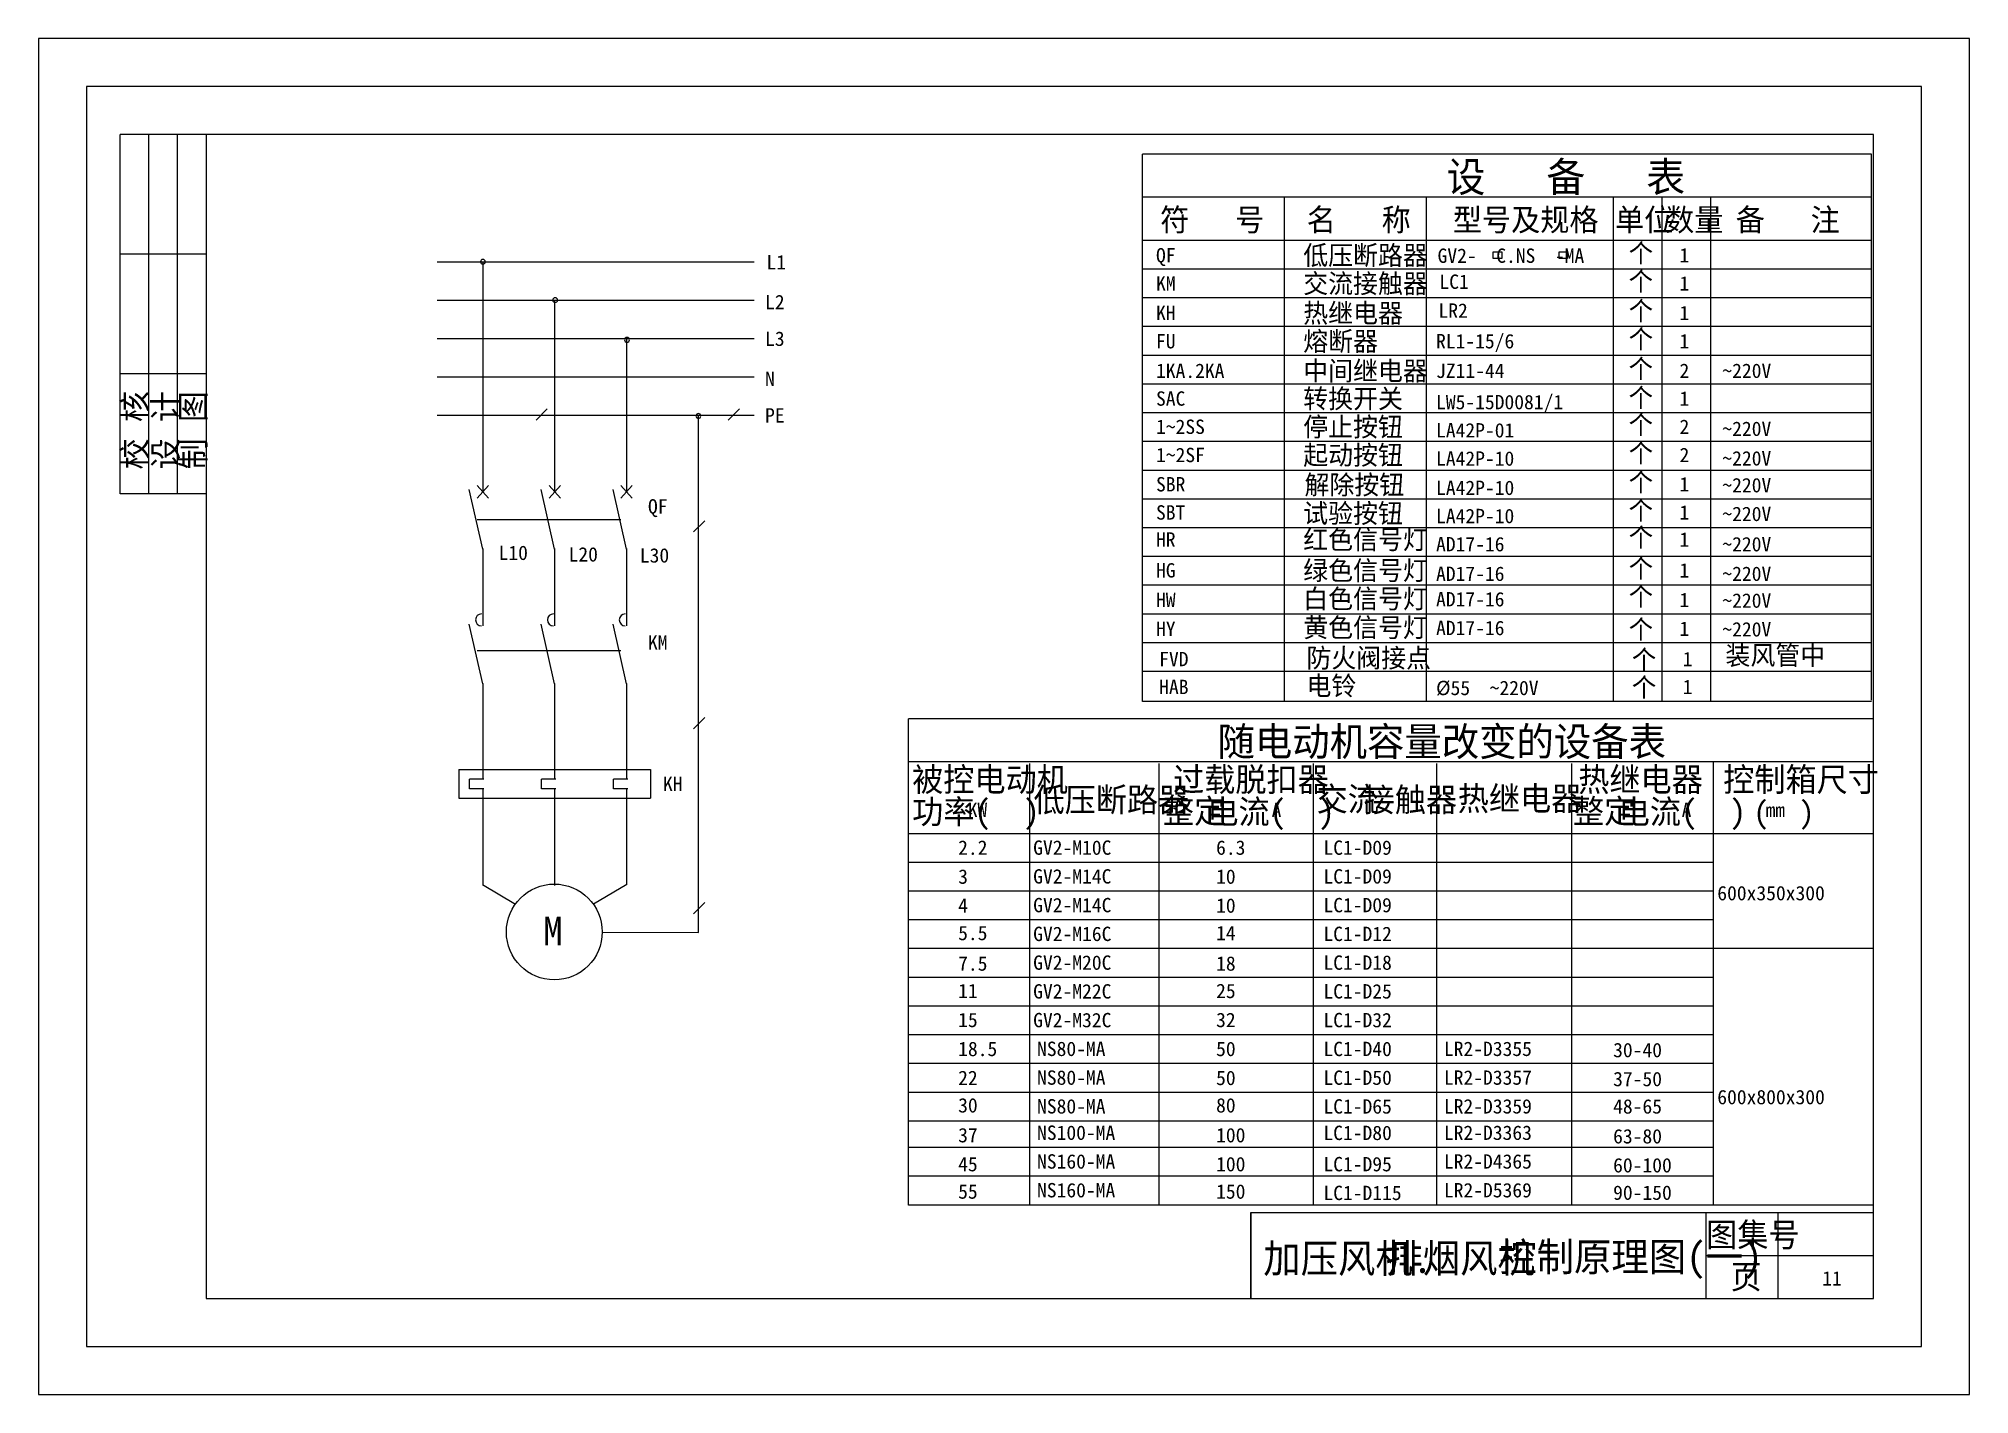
# Model space of a CAD drawing. Header units: metres. Extents: x 518 to 921, y 372 to 655.
import ezdxf

# ---------------------------------------------------------------- set-up
doc = ezdxf.new("R2010")
doc.units = ezdxf.units.M
doc.layers.add('LGT1', color=7, linetype='Continuous')
doc.layers.add('X4', color=60, linetype='Continuous')

# ---------------------------------------------------------------- blocks, each defined once
blk = doc.blocks.new('DK')
at = {"layer": 'X4'}
blk.add_lwpolyline([(-199.98, 176.95, 1), (-198.98, 176.95, 1)], format="xyb", close=True, dxfattribs=at)

msp = doc.modelspace()

# ---------------------------------------------------------------- linework, layer by layer
for p, q in [((535.24, 560.44), (535.24, 635.44)), ((553.24, 635.44), (535.24, 635.44)), ((541.24, 560.44), (541.24, 635.44)), ((547.24, 560.44), (547.24, 635.44)), ((553.24, 610.44), (535.24, 610.44)), ((553.24, 585.44), (535.24, 585.44)), ((622.08, 575.8), (624.42, 578.14)), ((553.24, 560.44), (535.24, 560.44)), ((609.79, 562.16), (612.15, 559.51)), ((612.15, 562.16), (609.79, 559.51)), ((627.15, 562.16), (624.79, 559.51)), ((624.79, 562.16), (627.15, 559.51)), ((642.15, 562.16), (639.79, 559.51)), ((639.79, 562.16), (642.15, 559.51)), ((609.76, 555.08), (639.76, 555.08)), ((654.94, 552.47), (657.28, 554.81)), ((609.76, 527.75), (639.76, 527.75)), ((654.94, 511.4), (657.28, 513.74)), ((605.92, 502.86), (645.97, 502.86)), ((605.92, 502.86), (605.92, 496.86)), ((645.97, 502.86), (645.97, 496.86)), ((605.92, 496.86), (645.97, 496.86)), ((654.94, 472.77), (657.28, 475.11)), ((771.24, 410.44), (901.24, 410.44)), ((771.24, 410.44), (771.24, 392.44)), ((866.24, 410.44), (866.24, 392.44)), ((881.24, 410.44), (881.24, 392.44)), ((866.24, 401.44), (901.24, 401.44))]:
    msp.add_line(p, q)
for points in [[(518.24, 655.44), (518.24, 372.44), (921.24, 372.44), (921.24, 655.44)], [(528.24, 645.44), (528.24, 382.44), (911.24, 382.44), (911.24, 645.44)], [(553.24, 635.44), (553.24, 392.44), (901.24, 392.44), (901.24, 635.44)]]:
    msp.add_lwpolyline(points, close=True)
for points in [[(601.46, 608.86), (667.6, 608.86)], [(610.94, 608.86), (610.95, 560.86)], [(601.46, 600.86), (667.6, 600.86)], [(625.94, 600.86), (625.95, 560.86)], [(601.46, 592.86), (667.6, 592.86)], [(640.94, 592.86), (640.95, 560.86)], [(601.46, 584.86), (667.6, 584.86)], [(601.46, 576.86), (667.6, 576.86)], [(655.94, 468.86), (655.94, 576.86)], [(610.94, 548.86), (608.13, 561.31)], [(625.94, 548.86), (623.13, 561.31)], [(640.94, 548.86), (638.13, 561.31)], [(610.94, 548.99), (610.95, 532.86)], [(625.94, 548.99), (625.95, 532.86)], [(640.94, 548.99), (640.95, 532.86)], [(610.94, 520.73), (608.13, 533.18)], [(625.94, 520.73), (623.13, 533.18)], [(640.94, 520.73), (638.13, 533.18)], [(610.94, 520.86), (610.94, 500.86)], [(625.94, 520.86), (625.94, 500.86)], [(640.94, 520.86), (640.94, 500.86)], [(611.17, 500.86), (608.17, 500.86)], [(608.17, 498.86), (608.17, 500.86)], [(623.19, 498.86), (623.19, 500.86)], [(626.19, 500.86), (623.19, 500.86)], [(638.2, 498.86), (638.2, 500.86)], [(641.2, 500.86), (638.2, 500.86)], [(611.17, 498.86), (608.17, 498.86)], [(610.94, 498.86), (610.94, 478.86)], [(610.94, 498.86), (610.94, 478.86)], [(626.19, 498.86), (623.19, 498.86)], [(625.94, 498.86), (625.94, 478.66)], [(641.2, 498.86), (638.2, 498.86)], [(640.94, 498.86), (640.94, 478.86)], [(640.94, 498.86), (640.94, 478.86)], [(610.86, 478.9), (617.76, 474.8)], [(641.02, 478.9), (634.03, 474.75)], [(635.88, 468.92), (655.94, 468.86)]]:
    msp.add_lwpolyline(points)
msp.add_circle((625.88, 468.96), 10)
for centre in [(610.69, 534.11), (625.69, 534.11), (640.69, 534.11)]:
    msp.add_arc(centre, 1.25, 90, 270)
at = {"layer": 'LGT1'}
msp.add_lwpolyline([(771.24, 392.44), (771.24, 410.44), (901.24, 410.44)], dxfattribs=at)
at = {"layer": 'X4'}
for p, q in [((900.8, 631.32), (748.63, 631.32)), ((748.63, 517.06), (748.63, 631.32)), ((900.8, 517.32), (900.8, 631.32)), ((900.8, 622.32), (748.63, 622.32)), ((778.27, 517.06), (778.27, 622.32)), ((807.91, 517.06), (807.91, 622.32)), ((846.98, 517.06), (846.98, 622.32)), ((857.12, 517.06), (857.12, 622.32)), ((867.26, 517.06), (867.26, 622.32)), ((900.8, 613.32), (748.63, 613.32)), ((900.8, 607.32), (748.63, 607.32)), ((900.8, 601.32), (748.63, 601.32)), ((900.8, 595.32), (748.63, 595.32)), ((900.8, 589.32), (748.63, 589.32)), ((900.8, 583.32), (748.63, 583.32)), ((662.18, 575.8), (664.52, 578.14)), ((900.8, 577.32), (748.63, 577.32)), ((900.8, 571.32), (748.63, 571.32)), ((900.8, 565.32), (748.63, 565.32)), ((900.8, 559.32), (748.63, 559.32)), ((900.8, 553.32), (748.63, 553.32)), ((900.8, 547.32), (748.63, 547.32)), ((900.8, 541.32), (748.63, 541.32)), ((900.8, 535.32), (748.63, 535.32)), ((900.8, 529.32), (748.63, 529.32)), ((900.8, 523.32), (748.63, 523.32)), ((900.8, 517.06), (748.63, 517.06)), ((901.23, 513.48), (699.84, 513.48)), ((699.84, 411.97), (699.84, 513.48)), ((901.23, 504.48), (699.84, 504.48)), ((725.1, 411.97), (725.1, 504.12)), ((752.1, 411.97), (752.1, 504.12)), ((784.35, 411.97), (784.35, 504.12)), ((810.09, 411.97), (810.09, 504.12)), ((838.23, 411.97), (838.23, 504.12)), ((867.86, 411.97), (867.86, 504.48)), ((901.23, 489.48), (699.84, 489.48)), ((867.86, 483.48), (699.84, 483.48)), ((857.27, 483.48), (831.53, 483.48)), ((867.86, 477.48), (699.84, 477.48)), ((857.27, 477.48), (831.53, 477.48)), ((867.86, 471.48), (699.84, 471.48)), ((901.23, 465.48), (699.84, 465.48)), ((867.86, 459.48), (699.84, 459.48)), ((857.27, 459.48), (831.53, 459.48)), ((867.86, 453.48), (699.84, 453.48)), ((867.86, 447.48), (699.84, 447.48)), ((857.27, 447.48), (831.53, 447.48)), ((867.86, 441.48), (699.84, 441.48)), ((867.86, 435.48), (699.84, 435.48)), ((857.27, 435.48), (831.53, 435.48)), ((867.86, 429.48), (699.84, 429.48)), ((867.86, 423.97), (699.84, 423.97)), ((857.27, 423.97), (831.53, 423.97)), ((867.86, 417.97), (699.84, 417.97)), ((901.23, 411.97), (699.84, 411.97)), ((772.55, 411.97), (746.81, 411.97))]:
    msp.add_line(p, q, dxfattribs=at)
for points in [[(821.86, 610.9), (823.63, 610.9), (823.63, 609.54), (821.86, 609.54)], [(835.59, 610.9), (837.36, 610.9), (837.36, 609.54), (835.59, 609.54)]]:
    msp.add_lwpolyline(points, close=True, dxfattribs=at)

# ---------------------------------------------------------------- block references
for p in [(810.45, 431.91), (825.54, 423.91), (840.53, 415.61), (855.43, 399.71)]:
    msp.add_blockref('DK', p)

# ---------------------------------------------------------------- texts
for s, p in [('校 核', (540.79, 565.5)), ('设 计', (547.23, 565.5)), ('制 图', (553, 565.5))]:
    msp.add_text(s, height=5, rotation=90).set_placement(p)
for s, height, p in [('M', 6, (623.54, 466.17)), ('图集号', 5, (866.3, 403.24)), ('页', 5, (871.41, 394.48))]:
    msp.add_text(s, height=height).set_placement(p)
for s, height, p in [('设   备   表', 6.24, (812.1, 623.45)), ('符   号', 4.68, (752.33, 615.28)), ('名   称', 4.68, (782.93, 615.28)), ('型号及规格', 4.68, (813.42, 615.28)), ('单位', 4.68, (847.28, 615.28)), ('数量', 4.68, (857.73, 615.28)), ('备   注', 4.68, (872.48, 615.28)), ('低压断路器', 4, (782.2, 608.21)), ('个', 3.9, (850.14, 608.72)), ('个', 3.9, (850.14, 608.72)), ('L1', 3, (670.16, 607.26)), ('QF', 3, (751.47, 608.72)), ('GV2-  C.NS  -MA', 3, (810.24, 608.63)), ('1', 3, (860.74, 608.72)), ('1', 3, (860.74, 608.72)), ('KM', 3, (751.47, 602.84)), ('交流接触器', 4, (782.2, 602.32)), ('LC1', 3, (810.62, 603.2)), ('个', 3.9, (850.14, 602.84)), ('个', 3.9, (850.14, 602.84)), ('1', 3, (860.74, 602.84)), ('1', 3, (860.74, 602.84)), ('L2', 3, (669.87, 598.95)), ('热继电器', 4, (782.2, 596.15)), ('个', 3.9, (850.14, 596.67)), ('KH', 3, (751.47, 596.67)), ('LR2', 3, (810.43, 597.17)), ('1', 3, (860.74, 596.67)), ('L3', 3, (669.87, 591.3)), ('FU', 3, (751.47, 590.78)), ('熔断器', 4, (782.2, 590.26)), ('RL1-15/6', 3, (809.92, 590.78)), ('个', 3.9, (850.14, 590.78)), ('1', 3, (860.74, 590.78)), ('中间继电器', 4, (782.2, 584.09)), ('个', 3.9, (850.14, 584.61)), ('N', 3, (669.87, 582.95)), ('1KA.2KA', 3, (751.47, 584.61)), ('JZ11-44 ', 3, (809.92, 584.61)), ('2', 3, (860.74, 584.61)), ('~220V', 3, (869.68, 584.61)), ('SAC', 3, (751.47, 578.81)), ('转换开关', 4, (782.2, 578.29)), ('LW5-15D0081/1', 3, (809.92, 578.07)), ('个', 3.9, (850.14, 578.55)), ('1', 3, (860.74, 578.81)), ('PE', 3, (669.87, 575.3)), ('停止按钮', 4, (782.2, 572.4)), ('个', 3.9, (850.14, 572.92)), ('1~2SS', 3, (751.47, 572.92)), ('LA42P-01', 3, (809.92, 572.18)), ('2', 3, (860.74, 572.92)), ('~220V', 3, (869.68, 572.5)), ('1~2SF', 3, (751.47, 567.03)), ('起动按钮', 4, (782.2, 566.51)), ('LA42P-10', 3, (809.92, 566.29)), ('个', 3.9, (850.14, 567.03)), ('2', 3, (860.74, 567.03)), ('~220V', 3, (869.68, 566.33)), ('解除按钮', 4, (782.47, 560.3)), ('个', 3.9, (850.14, 560.92)), ('SBR', 3, (751.47, 560.92)), ('LA42P-10', 3, (809.92, 560.18)), ('1', 3, (860.74, 560.92)), ('~220V', 3, (869.68, 560.73)), ('QF', 3, (645.43, 556.3)), ('SBT', 3, (751.47, 555.03)), ('试验按钮', 4, (782.2, 554.35)), ('LA42P-10', 3, (809.92, 554.29)), ('个', 3.9, (850.14, 555.03)), ('1', 3, (860.74, 555.03)), ('~220V', 3, (869.68, 554.73)), ('HR', 3, (751.47, 549.38)), ('红色信号灯', 4, (782.2, 548.87)), ('个', 3.9, (850.14, 549.38)), ('1', 3, (860.74, 549.38)), ('L10', 3, (614.25, 546.61)), ('L20', 3, (628.86, 546.28)), ('L30', 3, (643.73, 546.07)), ('AD17-16', 3, (809.92, 548.41)), ('~220V', 3, (869.68, 548.41)), ('HG', 3, (751.47, 542.95)), ('绿色信号灯', 4, (782.2, 542.43)), ('AD17-16', 3, (809.92, 542.24)), ('个', 3.9, (850.14, 542.95)), ('1', 3, (860.74, 542.95)), ('~220V', 3, (869.68, 542.24)), ('白色信号灯', 4, (782.2, 536.52)), ('个', 3.9, (850.14, 537.1)), ('HW', 3, (751.47, 536.77)), ('AD17-16', 3, (809.92, 536.92)), ('1', 3, (860.74, 536.77)), ('~220V', 3, (869.68, 536.64)), ('HY', 3, (751.47, 530.77)), ('黄色信号灯', 4, (782.2, 530.52)), ('AD17-16', 3, (809.92, 530.92)), ('个', 3.9, (850.14, 530.21)), ('1', 3, (860.74, 530.77)), ('~220V', 3, (869.68, 530.64)), ('KM', 3, (645.43, 527.91)), ('防火阀接点', 4, (782.87, 524.17)), ('个', 3.9, (850.8, 523.91)), ('装风管中', 4, (870.34, 524.73)), ('FVD', 3, (752.13, 524.43)), ('1', 3, (861.4, 524.43)), ('HAB', 3, (752.13, 518.61)), ('电铃', 4, (782.87, 518.36)), ('%%c55  ~220V', 3, (809.92, 518.4)), ('个', 3.9, (850.8, 518.1)), ('1', 3, (861.4, 518.62)), ('随电动机容量改变的设备表', 6, (764.31, 505.7)), ('被控电动机', 5, (700.57, 498.29)), ('过载脱扣器', 5, (755.03, 498.29)), ('热继电器', 5, (839.6, 498.29)), ('控制箱尺寸', 5, (869.86, 498.29)), ('KH', 3, (648.56, 498.36)), ('低压断路器', 5, (725.91, 494.06)), ('交流', 5, (784.99, 494.21)), ('接触器', 5, (794.81, 494.06)), ('热继电器', 5, (814.45, 494.32)), ('功率(  )', 5, (700.57, 491.56)), ('KW', 2.96, (712.19, 492.96)), ('整定', 5, (752.92, 491.68)), ('电流(  )', 5, (762.18, 491.56)), ('A', 2.96, (775.61, 492.96)), ('整定', 5, (838.5, 491.68)), ('电流(  )', 5, (848.03, 491.56)), ('A', 2.96, (861.19, 492.96)), ('(  )', 4.68, (876.15, 491.56)), ('mm', 2.96, (878.73, 492.96)), ('2.2', 3, (710.17, 485.07)), ('GV2-M10C', 3, (725.83, 485.07)), ('6.3', 3, (764.01, 485.07)), ('LC1-D09', 3, (786.41, 485.07)), ('3', 3, (710.17, 479.02)), ('GV2-M14C', 3, (725.83, 479.07)), ('10', 3, (764.01, 479.02)), ('LC1-D09', 3, (786.41, 479.07)), ('4', 3, (710.17, 472.98)), ('GV2-M14C', 3, (725.83, 473.07)), ('10', 3, (764.01, 472.98)), ('LC1-D09', 3, (786.41, 473.07)), ('600x350x300', 3, (868.62, 475.57)), ('5.5', 3, (710.17, 467.25)), ('GV2-M16C', 3, (725.83, 467.07)), ('14', 3, (764.01, 467.25)), ('LC1-D12', 3, (786.41, 467.07)), ('7.5', 3, (710.17, 460.88)), ('GV2-M20C', 3, (725.83, 461.07)), ('18', 3, (764.01, 460.88)), ('LC1-D18', 3, (786.41, 461.07)), ('11', 3, (710.17, 455.15)), ('GV2-M22C', 3, (725.83, 455.07)), ('25', 3, (764.01, 455.15)), ('LC1-D25', 3, (786.41, 455.07)), ('15', 3, (710.17, 449.1)), ('GV2-M32C', 3, (725.83, 449.07)), ('32', 3, (764.01, 449.1)), ('LC1-D32', 3, (786.41, 449.07)), ('18.5', 3, (710.17, 443.05)), ('NS80-MA', 3, (726.64, 443.07)), ('50', 3, (764.01, 443.05)), ('LC1-D40', 3, (786.41, 443.05)), ('LR2-D3355', 3, (811.56, 443.07)), ('30-40', 3, (846.88, 442.82)), ('22', 3, (710.17, 437)), ('NS80-MA', 3, (726.64, 437.07)), ('50', 3, (764.01, 437)), ('LC1-D50', 3, (786.41, 437.05)), ('LR2-D3357', 3, (811.56, 437.07)), ('37-50', 3, (846.88, 436.77)), ('600x800x300', 3, (868.62, 433)), ('30', 3, (710.17, 431.28)), ('NS80-MA', 3, (726.64, 431.07)), ('80', 3, (764.01, 431.28)), ('LC1-D65', 3, (786.41, 431.05)), ('LR2-D3359', 3, (811.56, 431.07)), ('48-65', 3, (846.88, 431.05)), ('37', 3, (710.17, 425.05)), ('NS100-MA', 3, (726.64, 425.56)), ('100', 3, (764.01, 425.05)), ('LC1-D80', 3, (786.41, 425.53)), ('LR2-D3363', 3, (811.56, 425.56)), ('63-80', 3, (846.88, 424.82)), ('45', 3, (710.17, 419)), ('NS160-MA', 3, (726.64, 419.56)), ('100', 3, (764.01, 419)), ('LC1-D95', 3, (786.41, 419)), ('LR2-D4365', 3, (811.56, 419.56)), ('60-100', 3, (846.88, 418.77)), ('55', 3, (710.17, 413.28)), ('NS160-MA', 3, (726.64, 413.56)), ('150', 3, (764.01, 413.28)), ('LC1-D115', 3, (786.41, 413)), ('LR2-D5369', 3, (811.56, 413.56)), ('90-150', 3, (846.88, 413.05)), ('加压风机.', 6, (773.86, 397.81)), ('排烟风机', 6, (799.34, 397.86)), ('控制原理图(一)', 6, (823.12, 398.14)), ('11', 3, (890.52, 395.15))]:
    msp.add_text(s, height=height, dxfattribs=at).set_placement(p)

doc.saveas('drawing.dxf')
